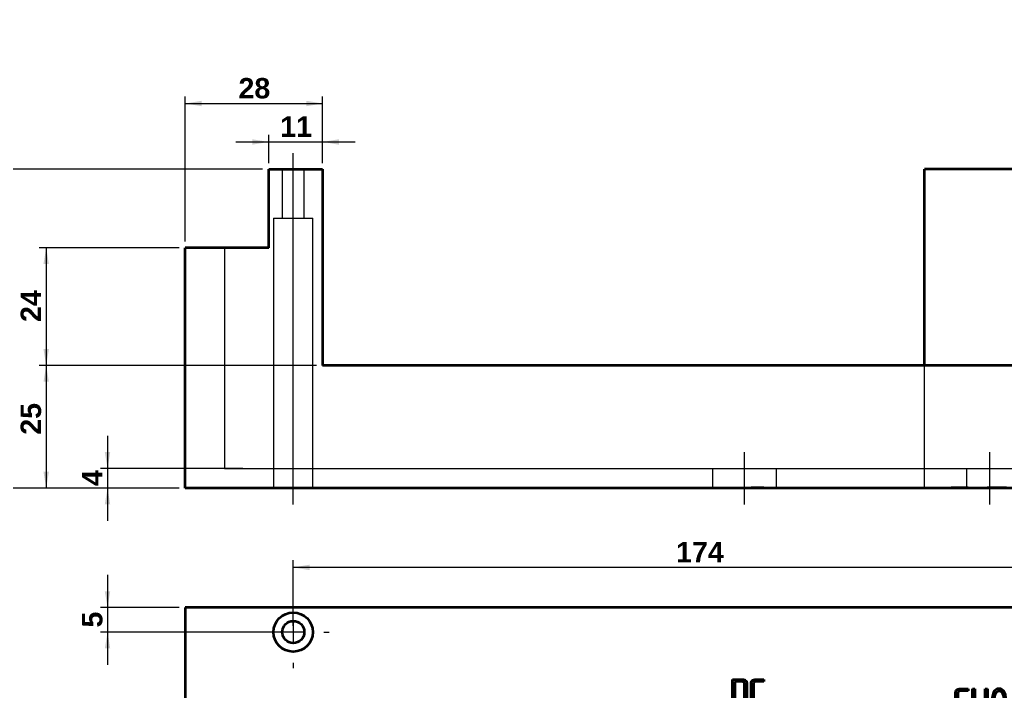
# Model space of a CAD drawing. Header units: millimetres. Extents: x 0 to 693, y -57 to 487.
# Drawn here: x 154.1 to 355, y 158.6 to 295.5 of the extents above; entities that cross this region are included whole.
import ezdxf
from ezdxf import colors
from ezdxf.entities.mleader import LeaderData, LeaderLine
from ezdxf.enums import TextEntityAlignment as Align
from ezdxf.lldxf.tags import DXFTag
from ezdxf.math import Vec2, Vec3

# ---------------------------------------------------------------- set-up
doc = ezdxf.new("R2010")
doc.units = ezdxf.units.MM
doc.header["$LTSCALE"] = 1.666667
for name, color, linetype in [('D107-50341B', 7, 'Continuous'), ('Default', 7, 'Continuous'), ('LOGO', 7, 'Continuous'), ('Template', 7, 'Continuous')]:
    doc.layers.add(name, color=color, linetype=linetype)
doc.styles.add('SEACAD_Arial', font='')
doc.styles.add('SEACAD_ArialB', font='arialbd.ttf')
doc.styles.get('SEACAD_Arial').set_extended_font_data('Arial')
tags = doc.linetypes.add('CENTER2', pattern=[28.575, 19.05, -3.175, 3.175, -3.175]).pattern_tags.tags
tags[10:11] = [DXFTag(74, 4), DXFTag(75, 0), DXFTag(340, '0'), DXFTag(46, 0.0), DXFTag(50, 0.0), DXFTag(44, 0.0), DXFTag(45, 0.0)]
tags[8:9] = [DXFTag(74, 4), DXFTag(75, 0), DXFTag(340, '0'), DXFTag(46, 0.0), DXFTag(50, 0.0), DXFTag(44, 0.0), DXFTag(45, 0.0)]
tags[6:7] = [DXFTag(74, 4), DXFTag(75, 0), DXFTag(340, '0'), DXFTag(46, 0.0), DXFTag(50, 0.0), DXFTag(44, 0.0), DXFTag(45, 0.0)]
tags[4:5] = [DXFTag(74, 4), DXFTag(75, 0), DXFTag(340, '0'), DXFTag(46, 0.0), DXFTag(50, 0.0), DXFTag(44, 0.0), DXFTag(45, 0.0)]
doc.dimstyles.new('STD', dxfattribs={"dimtxt": 4.166667, "dimasz": 3.333333, "dimexe": 1.458333, "dimexo": 1.25, "dimgap": 1.041667, "dimtad": 1, "dimdec": 3, "dimdsep": 46, "dimtxsty": 'SEACAD_Arial', "dimblk1": '_SE_FILLED', "dimblk2": '_SE_FILLED', "dimsah": 1, "dimcen": 2.083333, "dimadec": 1, "dimazin": 0, "dimtfac": 0.5, "dimtdec": 4, "dimtmove": 0, "dimatfit": 3, "dimfxl": 1, "dimarcsym": 0})

# ---------------------------------------------------------------- blocks, each defined once
blk = doc.blocks.new('SEANNOT_GROUP')
at = {"layer": 'Default', "color": 7, "linetype": 'CENTER2', "lineweight": 15}
for p, q in [((209.81, 172.77), (209.81, 168.6)), ((211.89, 170.69), (207.72, 170.69))]:
    blk.add_line(p, q, dxfattribs=at)
blk = doc.blocks.new('SEANNOT_GROUP30')
at = {"layer": 'Default', "color": 7, "linetype": 'CENTER2', "lineweight": 15}
for p, q in [((209.81, 176.94), (209.81, 178.02)), ((209.81, 172.77), (209.81, 168.6)), ((203.56, 170.69), (202.47, 170.69)), ((211.89, 170.69), (207.72, 170.69)), ((216.06, 170.69), (217.14, 170.69)), ((209.81, 164.44), (209.81, 163.35))]:
    blk.add_line(p, q, dxfattribs=at)
blk = doc.blocks.new('SEANNOT_GROUP34')
at = {"layer": 'Default', "color": 7, "linetype": 'CENTER2', "lineweight": 15}
blk.add_line((209.81, 196.72), (209.81, 268.33), dxfattribs=at)
blk = doc.blocks.new('SEANNOT_GROUP35')
at = {"layer": 'Default', "color": 7, "linetype": 'CENTER2', "lineweight": 15}
blk.add_line((301.81, 196.72), (301.81, 207.38), dxfattribs=at)
blk = doc.blocks.new('SEANNOT_GROUP37')
at = {"layer": 'Default', "color": 7, "linetype": 'CENTER2', "lineweight": 15}
blk.add_line((351.81, 196.72), (351.81, 207.38), dxfattribs=at)
blk = doc.blocks.new('SE')
at = {"layer": 'D107-50341B', "color": 7, "linetype": 'Continuous', "lineweight": 35}
for p, q in [((187.81, 175.69), (187.81, 107.69)), ((391.81, 175.69), (187.81, 175.69)), ((299.36, 154.71), (299.36, 161.06)), ((305.77, 161.06), (305.77, 160.62)), ((299.82, 160.62), (299.82, 155.16)), ((347.42, 159.14), (347.42, 158.69)), ((348.29, 152.86), (348.29, 159.14)), ((348.29, 159.14), (348.76, 159.14)), ((348.76, 159.14), (348.76, 156.55)), ((350.9, 159.14), (351.35, 159.14)), ((350.9, 156.55), (350.9, 159.14)), ((351.35, 159.14), (351.35, 152.86))]:
    blk.add_line(p, q, dxfattribs=at)
for radius in [4, 2.25]:
    blk.add_circle((209.81, 170.69), radius, dxfattribs=at)
for points, knots in [([(299.36, 161.06), (300, 161.06), (300.64, 161.06), (301.28, 161.06), (301.5, 161.06), (301.64, 161.05), (301.7, 161.02)], [0, 0, 0, 0, 0.821502, 0.821502, 0.821502, 1, 1, 1, 1]), ([(301.7, 161.02), (302.08, 160.92), (302.27, 160.66), (302.27, 160.25), (302.27, 158.61), (302.27, 156.97), (302.27, 155.33)], [0, 0, 0, 0, 0.176122, 0.176122, 0.176122, 1, 1, 1, 1]), ([(305.77, 154.71), (305.17, 154.71), (304.56, 154.71), (303.95, 154.71), (303.72, 154.71), (303.54, 154.77), (303.4, 154.89), (303.25, 155.01), (303.17, 155.19), (303.17, 155.41), (303.17, 157.03), (303.17, 158.64), (303.17, 160.25), (303.17, 160.5), (303.26, 160.7), (303.42, 160.84), (303.5, 160.91), (303.59, 160.95), (303.67, 160.98), (303.8, 161.04), (303.97, 161.06), (304.16, 161.06), (304.7, 161.06), (305.24, 161.06), (305.77, 161.06)], [0, 0, 0, 0, 0.167423, 0.167423, 0.167423, 0.221484, 0.221484, 0.221484, 0.275649, 0.275649, 0.275649, 0.719028, 0.719028, 0.719028, 0.779718, 0.779718, 0.779718, 0.806072, 0.806072, 0.806072, 0.852376, 0.852376, 0.852376, 1, 1, 1, 1]), ([(301.82, 155.52), (301.82, 157.05), (301.82, 158.58), (301.82, 160.12), (301.82, 160.44), (301.64, 160.61), (301.28, 160.62), (300.79, 160.62), (300.31, 160.62), (299.82, 160.62)], [0, 0, 0, 0, 0.665496, 0.665496, 0.665496, 0.787408, 0.787408, 0.787408, 1, 1, 1, 1]), ([(305.77, 160.62), (305.24, 160.62), (304.7, 160.62), (304.16, 160.62), (303.81, 160.62), (303.62, 160.44), (303.62, 160.12), (303.62, 158.58), (303.62, 157.05), (303.62, 155.52), (303.62, 155.28), (303.8, 155.16), (304.14, 155.16), (304.69, 155.16), (305.23, 155.16), (305.77, 155.16)], [0, 0, 0, 0, 0.171301, 0.171301, 0.171301, 0.260869, 0.260869, 0.260869, 0.749802, 0.749802, 0.749802, 0.826575, 0.826575, 0.826575, 1, 1, 1, 1]), ([(347.42, 152.84), (346.82, 152.84), (346.22, 152.84), (345.62, 152.84), (345.39, 152.84), (345.21, 152.9), (345.07, 153.02), (344.92, 153.14), (344.85, 153.32), (344.85, 153.54), (344.85, 155.14), (344.85, 156.73), (344.85, 158.33), (344.85, 158.58), (344.93, 158.78), (345.1, 158.91), (345.18, 158.98), (345.26, 159.02), (345.34, 159.06), (345.47, 159.11), (345.64, 159.14), (345.83, 159.14), (346.36, 159.14), (346.89, 159.14), (347.42, 159.14)], [0, 0, 0, 0, 0.16741, 0.16741, 0.16741, 0.221467, 0.221467, 0.221467, 0.275628, 0.275628, 0.275628, 0.718972, 0.718972, 0.718972, 0.779746, 0.779746, 0.779746, 0.806087, 0.806087, 0.806087, 0.852387, 0.852387, 0.852387, 1, 1, 1, 1]), ([(355.19, 156), (355.19, 155.27), (355.11, 154.62), (354.93, 154.07), (354.67, 153.23), (354.26, 152.8), (353.14, 152.8), (352.73, 153.23), (352.47, 154.08), (352.3, 154.65), (352.21, 155.28), (352.21, 158.1), (352.7, 159.15), (354.7, 159.15), (355.19, 158.1), (355.19, 156)], [0, 0, 0, 0, 0.126922, 0.126922, 0.126922, 0.252778, 0.252778, 0.3733, 0.3733, 0.3733, 0.465134, 0.465134, 0.732567, 0.732567, 1, 1, 1, 1]), ([(347.42, 158.69), (346.89, 158.69), (346.36, 158.69), (345.83, 158.69), (345.47, 158.69), (345.29, 158.52), (345.29, 158.2), (345.29, 156.68), (345.29, 155.16), (345.29, 153.65), (345.29, 153.41), (345.47, 153.29), (345.81, 153.29), (346.35, 153.29), (346.89, 153.29), (347.42, 153.29)], [0, 0, 0, 0, 0.171301, 0.171301, 0.171301, 0.260869, 0.260869, 0.260869, 0.749802, 0.749802, 0.749802, 0.826575, 0.826575, 0.826575, 1, 1, 1, 1]), ([(354.75, 156), (354.75, 156.6), (354.69, 157.13), (354.59, 157.58), (354.41, 158.33), (354.12, 158.71), (353.31, 158.71), (353.01, 158.33), (352.83, 157.58), (352.71, 157.12), (352.65, 156.59), (352.65, 155.44), (352.71, 154.92), (352.83, 154.42), (353.01, 153.66), (353.3, 153.29), (354.1, 153.29), (354.39, 153.66), (354.57, 154.41), (354.69, 154.88), (354.75, 155.42), (354.75, 156)], [0, 0, 0, 0, 0.126943, 0.126943, 0.126943, 0.251136, 0.251136, 0.372406, 0.372406, 0.372406, 0.502941, 0.502941, 0.627004, 0.627004, 0.627004, 0.74957, 0.74957, 0.872136, 0.872136, 0.872136, 1, 1, 1, 1])]:
    blk.add_open_spline(points, degree=3, knots=knots, dxfattribs=at)
blk = doc.blocks.new('SE4')
at = {"layer": 'D107-50341B', "color": 7, "linetype": 'Continuous', "lineweight": 35}
for p, q in [((204.81, 265.05), (215.81, 265.05)), ((204.81, 249.05), (204.81, 265.05)), ((215.81, 265.05), (215.81, 225.05)), ((338.51, 225.05), (338.51, 265.05)), ((378.11, 265.05), (338.51, 265.05)), ((187.81, 200.05), (187.81, 249.05)), ((204.81, 249.05), (187.81, 249.05)), ((378.31, 225.05), (215.81, 225.05)), ((391.81, 200.05), (187.81, 200.05)), ((260.8, 200.03), (260.8, 200.05)), ((262.6, 200.05), (262.6, 200.03)), ((289.34, 200.05), (289.34, 200.03)), ((302.89, 200.05), (302.89, 200.03)), ((351.72, 200.05), (351.72, 200.03)), ((352.65, 200.05), (352.65, 200.03)), ((354.75, 200.03), (354.75, 200.05))]:
    blk.add_line(p, q, dxfattribs=at)
at = {"layer": 'D107-50341B', "color": 7, "linetype": 'CENTER2', "lineweight": 15}
for p, q in [((207.56, 265.05), (207.56, 255.05)), ((212.06, 255.05), (212.06, 265.05)), ((205.81, 255.05), (213.81, 255.05)), ((205.81, 255.05), (205.81, 200.05)), ((213.81, 200.05), (213.81, 255.05)), ((195.81, 249.05), (195.81, 204.05)), ((338.51, 204.05), (338.51, 225.05)), ((195.81, 204.05), (200.81, 204.05)), ((200.81, 204.05), (378.11, 204.05)), ((295.31, 204.05), (295.31, 200.05)), ((308.31, 200.05), (308.31, 204.05)), ((338.51, 200.05), (338.51, 204.05)), ((347.06, 204.05), (347.06, 200.05)), ((258.27, 200.25), (258.27, 200.05)), ((258.27, 200.25), (261.25, 200.25)), ((258.36, 200.25), (258.36, 200.05)), ((258.72, 200.25), (258.72, 200.05)), ((258.76, 200.25), (258.76, 200.05)), ((258.76, 200.25), (258.76, 200.05)), ((258.8, 200.25), (258.8, 200.05)), ((259.47, 200.25), (259.47, 200.05)), ((259.98, 200.25), (259.98, 200.05)), ((260.8, 200.05), (260.8, 200.28)), ((260.99, 200.25), (260.99, 200.05)), ((261.25, 200.05), (261.25, 200.25)), ((261.27, 200.25), (261.49, 200.25)), ((261.49, 200.25), (261.49, 200.05)), ((262.13, 200.28), (262.13, 200.03)), ((262.13, 200.25), (264.82, 200.25)), ((262.6, 200.28), (262.6, 200.05)), ((262.61, 200.25), (262.61, 200.05)), ((262.62, 200.25), (262.62, 200.05)), ((264.36, 200.25), (264.36, 200.05)), ((264.77, 200.25), (264.77, 200.05)), ((264.78, 200.25), (264.78, 200.05)), ((264.82, 200.25), (264.82, 200.05)), ((265.58, 200.25), (265.58, 200.05)), ((265.58, 200.25), (265.58, 200.05)), ((265.58, 200.25), (266.37, 200.25)), ((266.37, 200.25), (266.37, 200.05)), ((266.37, 200.25), (266.82, 200.25)), ((266.39, 200.25), (266.39, 200.05)), ((266.4, 200.25), (266.4, 200.05)), ((266.46, 200.25), (266.46, 200.05)), ((266.82, 200.25), (266.82, 200.05)), ((266.82, 200.25), (266.84, 200.25)), ((266.84, 200.25), (266.84, 200.05)), ((266.84, 200.25), (267.69, 200.25)), ((266.85, 200.25), (266.85, 200.05)), ((266.9, 200.25), (266.9, 200.05)), ((267.69, 200.25), (267.69, 200.05)), ((267.69, 200.25), (267.69, 200.05)), ((267.69, 200.25), (267.69, 200.25)), ((268.5, 200.25), (268.5, 200.05)), ((268.5, 200.25), (268.95, 200.25)), ((268.95, 200.25), (268.95, 200.05)), ((268.95, 200.25), (270.52, 200.25)), ((270.54, 200.25), (270.54, 200.05)), ((270.54, 200.25), (271, 200.25)), ((270.6, 200.25), (270.6, 200.05)), ((271, 200.25), (271, 200.05)), ((271, 200.25), (271.06, 200.25)), ((271.06, 200.25), (271.06, 200.05)), ((271.91, 200.25), (271.91, 200.05)), ((271.91, 200.25), (274.1, 200.25)), ((271.98, 200.25), (271.98, 200.05)), ((272.37, 200.25), (272.37, 200.05)), ((272.43, 200.25), (272.43, 200.05)), ((273.66, 200.25), (273.66, 200.05)), ((274.1, 200.25), (274.1, 200.05)), ((274.11, 200.25), (274.11, 200.05)), ((274.91, 200.25), (274.91, 200.05)), ((274.91, 200.25), (277.45, 200.25)), ((274.97, 200.25), (274.97, 200.05)), ((275.36, 200.25), (275.36, 200.05)), ((275.42, 200.25), (275.42, 200.05)), ((276.79, 200.25), (276.79, 200.05)), ((277, 200.25), (277, 200.05)), ((277.45, 200.25), (277.45, 200.05)), ((288.84, 200.25), (288.84, 200.05)), ((288.84, 200.25), (288.87, 200.25)), ((288.89, 200.25), (291.5, 200.25)), ((288.89, 200.25), (288.89, 200.05)), ((288.95, 200.25), (288.95, 200.05)), ((289.26, 200.25), (289.26, 200.05)), ((289.34, 200.28), (289.34, 200.05)), ((291.12, 200.25), (291.12, 200.05)), ((291.24, 200.05), (291.24, 200.25)), ((291.5, 200.25), (291.5, 200.05)), ((291.5, 200.25), (291.57, 200.25)), ((291.57, 200.25), (291.57, 200.05)), ((291.61, 200.25), (291.69, 200.25)), ((291.69, 200.25), (291.69, 200.05)), ((292.43, 200.25), (292.43, 200.05)), ((292.43, 200.25), (292.88, 200.25)), ((292.88, 200.25), (292.88, 200.05)), ((292.88, 200.25), (294.46, 200.25)), ((294.46, 200.25), (294.46, 200.05)), ((294.46, 200.25), (294.91, 200.25)), ((294.91, 200.25), (294.91, 200.05)), ((295.82, 200.25), (295.82, 200.05)), ((295.82, 200.25), (298.44, 200.25)), ((296.27, 200.25), (296.27, 200.05)), ((296.28, 200.25), (296.28, 200.05)), ((297.99, 200.25), (297.99, 200.05)), ((298.44, 200.25), (298.44, 200.05)), ((299.35, 200.25), (299.35, 200.05)), ((299.36, 200.25), (299.36, 200.05)), ((299.36, 200.25), (301.7, 200.25)), ((299.8, 200.25), (299.8, 200.05)), ((299.8, 200.25), (299.8, 200.05)), ((299.82, 200.25), (299.82, 200.05)), ((301.52, 200.25), (301.52, 200.05)), ((301.7, 200.25), (301.7, 200.05)), ((301.7, 200.25), (302.27, 200.25)), ((301.82, 200.25), (301.74, 200.25)), ((301.82, 200.05), (301.82, 200.25)), ((301.96, 200.25), (301.96, 200.05)), ((302.27, 200.25), (302.27, 200.05)), ((302.89, 200.28), (302.89, 200.25)), ((302.89, 200.25), (302.89, 200.05)), ((302.89, 200.25), (303.34, 200.25)), ((305.77, 200.25), (303.17, 200.25)), ((303.17, 200.25), (303.17, 200.05)), ((303.34, 200.25), (303.34, 200.05)), ((303.62, 200.25), (303.62, 200.05)), ((304.34, 200.25), (304.34, 200.05)), ((304.89, 200.25), (304.89, 200.05)), ((304.95, 200.25), (304.95, 200.05)), ((305.34, 200.25), (305.34, 200.05)), ((305.77, 200.25), (305.77, 200.05)), ((305.8, 200.25), (306.24, 200.25)), ((305.99, 200.25), (305.99, 200.05)), ((306.24, 200.25), (306.24, 200.05)), ((306.24, 200.25), (307.11, 200.25)), ((307.11, 200.25), (307.11, 200.05)), ((307.11, 200.25), (307.58, 200.25)), ((307.58, 200.25), (307.58, 200.05)), ((344.8, 200.25), (343.92, 200.25)), ((343.92, 200.25), (343.92, 200.05)), ((344.37, 200.25), (344.37, 200.05)), ((347.42, 200.25), (344.85, 200.25)), ((344.85, 200.25), (344.85, 200.05)), ((345.29, 200.25), (345.29, 200.05)), ((346.5, 200.25), (346.5, 200.05)), ((347.37, 200.25), (347.37, 200.05)), ((347.37, 200.25), (347.83, 200.25)), ((347.42, 200.25), (347.42, 200.05)), ((347.83, 200.25), (347.83, 200.05)), ((347.83, 200.25), (348.29, 200.25)), ((348.29, 200.25), (348.29, 200.05)), ((348.29, 200.25), (348.76, 200.25)), ((348.76, 200.25), (348.76, 200.05)), ((348.76, 200.25), (350.9, 200.25)), ((349.97, 200.25), (349.97, 200.05)), ((350.42, 200.25), (350.42, 200.05)), ((350.9, 200.25), (350.9, 200.05)), ((350.9, 200.25), (351.35, 200.25)), ((351.28, 200.28), (351.28, 200.03)), ((352.15, 200.25), (351.28, 200.25)), ((351.35, 200.25), (351.35, 200.05)), ((351.72, 200.28), (351.72, 200.05)), ((352.21, 200.28), (352.21, 200.03)), ((355.19, 200.25), (352.21, 200.25)), ((352.65, 200.28), (352.65, 200.05)), ((353.82, 200.03), (353.82, 200.28)), ((354.26, 200.03), (354.26, 200.28)), ((354.75, 200.05), (354.75, 200.28))]:
    blk.add_line(p, q, dxfattribs=at)
blk = doc.blocks.new('DMBLK1070')
at = {"layer": 'Default', "linetype": 'Continuous', "lineweight": 15}
for points in [[(213.14, 184.43), (209.81, 183.87), (213.14, 183.32)], [(380.47, 184.43), (380.47, 183.32), (383.81, 183.87)]]:
    blk.add_hatch(color=7, dxfattribs=at).paths.add_polyline_path(points)
at = {"layer": 'Default', "color": 7, "linetype": 'Continuous', "lineweight": 15}
for p, q in [((209.81, 171.94), (209.81, 185.33)), ((383.81, 171.94), (383.81, 185.33)), ((383.81, 183.87), (209.81, 183.87))]:
    blk.add_line(p, q, dxfattribs=at)
at = {"layer": 'Default', "color": 7, "linetype": 'Continuous', "lineweight": 15, "style": 'SEACAD_ArialB'}
blk.add_text('174', height=4.167, dxfattribs=at).set_placement((287.86, 189.08), align=Align.TOP_LEFT)
blk = doc.blocks.new('_SE_FILLED')
at = {"color": 0}
blk.add_line((0, 0), (-1, 0), dxfattribs=at)
blk.add_solid([(0, 0), (-1, -0.1665), (-1, 0.1665), (0, 0)], dxfattribs=at)
blk = doc.blocks.new('DMBLK1072')
at = {"layer": 'Default', "linetype": 'Continuous', "lineweight": 15}
for points in [[(158.9, 221.72), (160.01, 221.72), (159.46, 225.05)], [(158.9, 203.38), (159.46, 200.05), (160.01, 203.38)]]:
    blk.add_hatch(color=7, dxfattribs=at).paths.add_polyline_path(points)
at = {"layer": 'Default', "color": 7, "linetype": 'Continuous', "lineweight": 15}
for p, q in [((214.56, 225.05), (158, 225.05)), ((159.46, 225.05), (159.46, 200.05)), ((186.56, 200.05), (158, 200.05))]:
    blk.add_line(p, q, dxfattribs=at)
at = {"layer": 'Default', "color": 7, "linetype": 'Continuous', "lineweight": 15, "style": 'SEACAD_ArialB'}
blk.add_text('25', height=4.167, rotation=90, dxfattribs=at).set_placement((154.25, 210.92), align=Align.TOP_LEFT)
blk = doc.blocks.new('DMBLK1073')
at = {"layer": 'Default', "linetype": 'Continuous', "lineweight": 15}
for points in [[(158.9, 245.72), (160.01, 245.72), (159.46, 249.05)], [(158.9, 228.38), (159.46, 225.05), (160.01, 228.38)]]:
    blk.add_hatch(color=7, dxfattribs=at).paths.add_polyline_path(points)
at = {"layer": 'Default', "color": 7, "linetype": 'Continuous', "lineweight": 15}
for p, q in [((186.56, 249.05), (158, 249.05)), ((159.46, 249.05), (159.46, 225.05)), ((214.56, 225.05), (158, 225.05))]:
    blk.add_line(p, q, dxfattribs=at)
at = {"layer": 'Default', "color": 7, "linetype": 'Continuous', "lineweight": 15, "style": 'SEACAD_ArialB'}
blk.add_text('24', height=4.167, rotation=90, dxfattribs=at).set_placement((154.25, 233.9), align=Align.TOP_LEFT)
blk = doc.blocks.new('DMBLK1075')
at = {"layer": 'Default', "linetype": 'Continuous', "lineweight": 15}
for points in [[(191.14, 278.99), (187.81, 278.44), (191.14, 277.88)], [(212.47, 278.99), (212.47, 277.88), (215.81, 278.44)]]:
    blk.add_hatch(color=7, dxfattribs=at).paths.add_polyline_path(points)
at = {"layer": 'Default', "color": 7, "linetype": 'Continuous', "lineweight": 15}
for p, q in [((187.81, 250.3), (187.81, 279.89)), ((215.81, 266.3), (215.81, 279.89)), ((187.81, 278.44), (215.81, 278.44))]:
    blk.add_line(p, q, dxfattribs=at)
at = {"layer": 'Default', "color": 7, "linetype": 'Continuous', "lineweight": 15, "style": 'SEACAD_ArialB'}
blk.add_text('28', height=4.167, dxfattribs=at).set_placement((198.66, 283.64), align=Align.TOP_LEFT)
blk = doc.blocks.new('DMBLK1076')
at = {"layer": 'Default', "linetype": 'Continuous', "lineweight": 15}
for points in [[(201.47, 271.15), (201.47, 270.04), (204.81, 270.6)], [(219.14, 271.15), (215.81, 270.6), (219.14, 270.04)]]:
    blk.add_hatch(color=7, dxfattribs=at).paths.add_polyline_path(points)
at = {"layer": 'Default', "color": 7, "linetype": 'Continuous', "lineweight": 15}
for p, q in [((204.81, 266.3), (204.81, 272.06)), ((215.81, 266.3), (215.81, 272.06)), ((198.14, 270.6), (222.47, 270.6))]:
    blk.add_line(p, q, dxfattribs=at)
at = {"layer": 'Default', "color": 7, "linetype": 'Continuous', "lineweight": 15, "style": 'SEACAD_ArialB'}
blk.add_text('11', height=4.167, dxfattribs=at).set_placement((207.16, 275.81), align=Align.TOP_LEFT)
blk = doc.blocks.new('DMBLK1077')
at = {"layer": 'Default', "linetype": 'Continuous', "lineweight": 15}
for points in [[(171.4, 179.02), (171.96, 175.69), (172.51, 179.02)], [(171.4, 167.35), (172.51, 167.35), (171.96, 170.69)]]:
    blk.add_hatch(color=7, dxfattribs=at).paths.add_polyline_path(points)
at = {"layer": 'Default', "color": 7, "linetype": 'Continuous', "lineweight": 15}
for p, q in [((171.96, 182.35), (171.96, 164.02)), ((186.56, 175.69), (170.5, 175.69)), ((208.56, 170.69), (170.5, 170.69))]:
    blk.add_line(p, q, dxfattribs=at)
at = {"layer": 'Default', "color": 7, "linetype": 'Continuous', "lineweight": 15, "style": 'SEACAD_ArialB'}
blk.add_text('5', height=4.17, rotation=90, dxfattribs=at).set_placement((166.75, 171.61), align=Align.TOP_LEFT)
blk = doc.blocks.new('DMBLK1083')
at = {"layer": 'Default', "linetype": 'Continuous', "lineweight": 15}
for points in [[(171.4, 207.38), (171.96, 204.05), (172.51, 207.38)], [(171.4, 196.72), (172.51, 196.72), (171.96, 200.05)]]:
    blk.add_hatch(color=7, dxfattribs=at).paths.add_polyline_path(points)
at = {"layer": 'Default', "color": 7, "linetype": 'Continuous', "lineweight": 15}
for p, q in [((171.96, 210.72), (171.96, 193.38)), ((199.56, 204.05), (170.5, 204.05)), ((186.56, 200.05), (170.5, 200.05))]:
    blk.add_line(p, q, dxfattribs=at)
at = {"layer": 'Default', "color": 7, "linetype": 'Continuous', "lineweight": 15, "style": 'SEACAD_ArialB'}
blk.add_text('4', height=4.17, rotation=90, dxfattribs=at).set_placement((166.75, 200.48), align=Align.TOP_LEFT)
blk = doc.blocks.new('DMBLK1098')
at = {"layer": 'Default', "linetype": 'Continuous', "lineweight": 15}
for points in [[(146.4, 261.72), (147.51, 261.72), (146.96, 265.05)], [(146.4, 203.38), (146.96, 200.05), (147.51, 203.38)]]:
    blk.add_hatch(color=7, dxfattribs=at).paths.add_polyline_path(points)
at = {"layer": 'Default', "color": 7, "linetype": 'Continuous', "lineweight": 15}
for p, q in [((203.56, 265.05), (145.5, 265.05)), ((146.96, 200.05), (146.96, 265.05)), ((186.56, 200.05), (145.5, 200.05))]:
    blk.add_line(p, q, dxfattribs=at)
at = {"layer": 'Default', "color": 7, "linetype": 'Continuous', "lineweight": 15, "style": 'SEACAD_ArialB'}
blk.add_text('65', height=4.167, rotation=90, dxfattribs=at).set_placement((141.75, 229.4), align=Align.TOP_LEFT)
blk = doc.blocks.new('_DOT')
at = {"color": 0, "linetype": 'ByBlock', "lineweight": -2}
blk.add_line((-0.5, 0), (-1, 0), dxfattribs=at)
at = {"color": 0, "linetype": 'ByBlock', "const_width": 0.5}
blk.add_lwpolyline([(-0.25, 0, 1), (0.25, 0, 1)], format="xyb", close=True, dxfattribs=at)

msp = doc.modelspace()

# ---------------------------------------------------------------- block references
at = {"layer": 'Default'}
for name in ['SEANNOT_GROUP34', 'SE4', 'SEANNOT_GROUP35', 'SEANNOT_GROUP37', 'SEANNOT_GROUP30', 'SE', 'SEANNOT_GROUP']:
    msp.add_blockref(name, (0, 0), dxfattribs=at)

# ---------------------------------------------------------------- dimensions: what is measured, and where the dimension line sits
at = {"layer": 'Default', "color": 7, "linetype": 'Continuous', "lineweight": 15}
for base, p1, picture, middle in [((215.8065, 278.435), (187.8065, 249.0508), 'DMBLK1075', (201.8065, 278.435)), ((215.8065, 270.599), (204.8065, 249.0508), 'DMBLK1076', (210.3065, 270.599))]:
    dim = msp.add_linear_dim(base=base, p1=p1, p2=(215.8065, 265.0508), text='\\A1;<>', dimstyle='STD', dxfattribs=at)
    dim.commit()
    dim.dimension.update_dxf_attribs({"geometry": picture, "text_midpoint": middle, "dimtype": 160})
for base, p1, p2, angle, picture, middle, dimtype in [((146.957, 265.0508), (187.8065, 200.0508), (204.8065, 265.0508), 90, 'DMBLK1098', (146.957, 232.5508), 160), ((159.457, 225.0508), (204.8065, 249.0508), (215.8065, 225.0508), 90, 'DMBLK1073', (159.457, 237.0508), 160), ((159.457, 200.0508), (215.8065, 225.0508), (187.8065, 200.0508), 90, 'DMBLK1072', (159.457, 214.0644), 160), ((171.957, 200.0508), (200.8065, 204.0508), (187.8065, 200.0508), 90, 'DMBLK1083', (171.957, 202.0508), 160), ((383.8065, 183.8707), (383.8065, 170.6854), (209.8065, 170.6854), 180, 'DMBLK1070', (292.5858, 183.8707), 161), ((171.957, 170.6854), (187.8065, 175.6854), (209.8065, 170.6854), 90, 'DMBLK1077', (171.957, 173.1854), 160)]:
    dim = msp.add_linear_dim(base=base, p1=p1, p2=p2, angle=angle, text='\\A1;<>', dimstyle='STD', dxfattribs=at)
    dim.commit()
    dim.dimension.update_dxf_attribs({"geometry": picture, "text_midpoint": middle, "dimtype": dimtype})

# ---------------------------------------------------------------- leaders
at = {"layer": 'LOGO', "color": 7, "linetype": 'Continuous', "lineweight": 15}
ml = msp.add_multileader_mtext('Standard', dxfattribs=at)
ml.set_content('{\\pxsm0.9;\\fArial|b0||i0||c0|p34;\\W1.;CONFIDENTIAL\\P}', color=256)
ml.set_leader_properties()
ml.set_arrow_properties(name='DOT')
ml.build(insert=Vec2(0, 0))
ml.multileader.update_dxf_attribs({"leader_type": 0, "text_left_attachment_type": 4, "text_right_attachment_type": 4, "dogleg_length": 0})
ctx = ml.context
ctx.base_point, ctx.char_height, ctx.landing_gap_size = Vec3(629.934, 483.2372), 5, 1.75
ctx.left_attachment, ctx.right_attachment = 4, 4
notes = []
notes.append((ctx, [(0, (0, 0, 0), (0, 0), (1, 0), 1, [])]))
ctx.mtext.insert = Vec3(631.934, 485.7797)
at = {"layer": 'Template', "color": 7, "linetype": 'Continuous', "lineweight": 15}
ml = msp.add_multileader_mtext('Standard', dxfattribs=at)
ml.set_content('{\\pxsm0.9;\\fArial|b0||i0||c0|p34;\\W1.;C\\P}', color=256)
ml.set_leader_properties()
ml.set_arrow_properties(name='DOT')
ml.build(insert=Vec2(0, 0))
ml.multileader.update_dxf_attribs({"leader_type": 0, "dogleg_length": 0, "arrow_head_size": 2.9333})
ctx = ml.context
ctx.base_point, ctx.char_height, ctx.arrow_head_size, ctx.landing_gap_size = Vec3(246.442, 482.4688), 3.666667, 2.9333, 1.2833
notes.append((ctx, [(0, (0, 0, 0), (0, 0), (1, 0), 1, [])]))
ctx.mtext.insert = Vec3(248.442, 484.3333)
ml = msp.add_multileader_mtext('Standard', dxfattribs=at)
ml.set_content('{\\pxsm0.9;\\fArial|b0||i0||c0|p34;\\W1.;D\\P}', color=256)
ml.set_leader_properties()
ml.set_arrow_properties(name='DOT')
ml.build(insert=Vec2(0, 0))
ml.multileader.update_dxf_attribs({"leader_type": 0, "dogleg_length": 0, "arrow_head_size": 2.9333})
ctx = ml.context
ctx.base_point, ctx.char_height, ctx.arrow_head_size, ctx.landing_gap_size = Vec3(346.442, 482.5), 3.666667, 2.9333, 1.2833
notes.append((ctx, [(0, (0, 0, 0), (0, 0), (1, 0), 1, [])]))
ctx.mtext.insert = Vec3(348.442, 484.3333)
ml = msp.add_multileader_mtext('Standard', dxfattribs=at)
ml.set_content('{\\pxsm0.9;\\fArial|b0||i0||c0|p34;\\W1.;E\\P}', color=256)
ml.set_leader_properties()
ml.set_arrow_properties(name='DOT')
ml.build(insert=Vec2(0, 0))
ml.multileader.update_dxf_attribs({"leader_type": 0, "dogleg_length": 0, "arrow_head_size": 2.9333})
ctx = ml.context
ctx.base_point, ctx.char_height, ctx.arrow_head_size, ctx.landing_gap_size = Vec3(446.442, 482.5), 3.666667, 2.9333, 1.2833
notes.append((ctx, [(0, (0, 0, 0), (0, 0), (1, 0), 1, [])]))
ctx.mtext.insert = Vec3(448.442, 484.3333)
ml = msp.add_multileader_mtext('Standard', dxfattribs=at)
ml.set_content('{\\pxsm0.9;\\fArial|b0||i0||c0|p34;\\W1.;F\\P}', color=256)
ml.set_leader_properties()
ml.set_arrow_properties(name='DOT')
ml.build(insert=Vec2(0, 0))
ml.multileader.update_dxf_attribs({"leader_type": 0, "dogleg_length": 0, "arrow_head_size": 2.9333})
ctx = ml.context
ctx.base_point, ctx.char_height, ctx.arrow_head_size, ctx.landing_gap_size = Vec3(546.442, 482.5), 3.666667, 2.9333, 1.2833
notes.append((ctx, [(0, (0, 0, 0), (0, 0), (1, 0), 1, [])]))
ctx.mtext.insert = Vec3(548.442, 484.3333)
for ctx, leaders in notes:
    for number, flags, end, landing, length, lines in leaders:
        leader = LeaderData()
        leader.index, (leader.has_last_leader_line, leader.has_dogleg_vector, leader.attachment_direction) = number, flags
        leader.last_leader_point, leader.dogleg_vector, leader.dogleg_length = Vec3(end), Vec3(landing), length
        for number, points, colour, breaks in lines:
            line = LeaderLine()
            line.index, line.vertices, line.color, line.breaks = number, Vec3.list(points), colors.encode_raw_color(colour), breaks
            leader.lines.append(line)
        ctx.leaders.append(leader)

doc.saveas('drawing.dxf')
